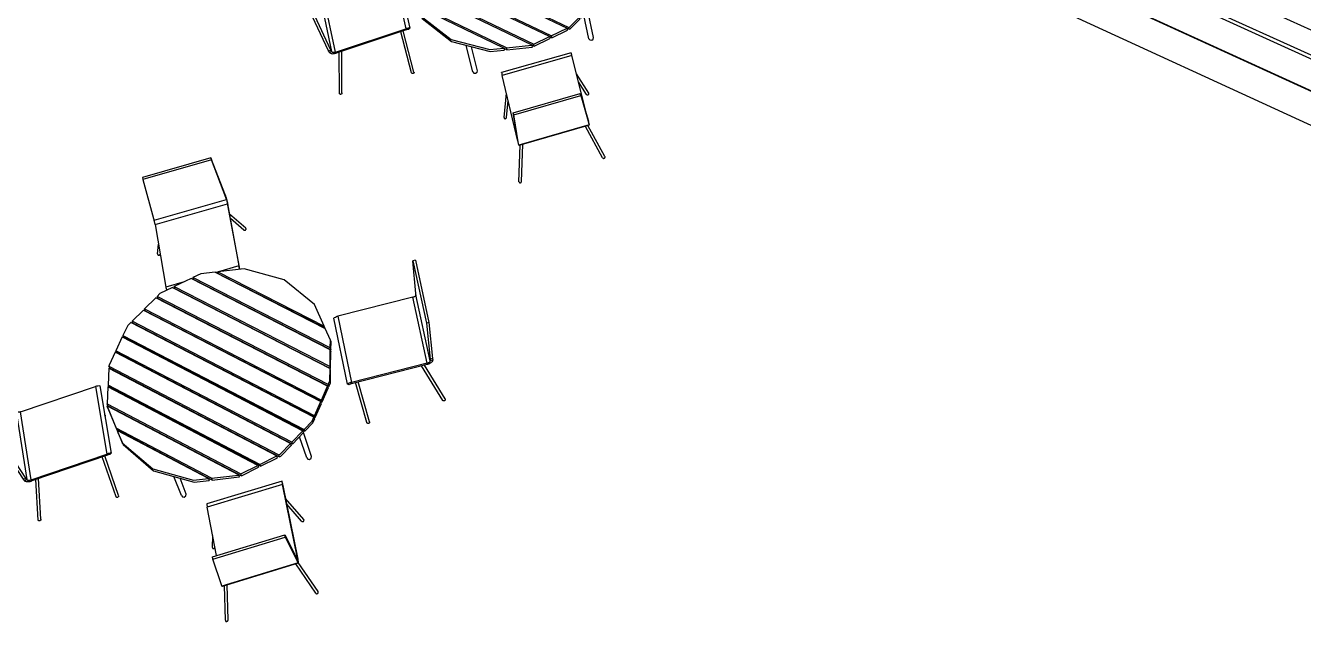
# Model space of a CAD drawing. Header units: millimetres. Extents: x 14050 to 24936, y -11631 to -4577.
# Drawn here: x 17105 to 19801, y -11631 to -10373 of the extents above; entities that cross this region are included whole.
import ezdxf

# ---------------------------------------------------------------- set-up
doc = ezdxf.new("R2010")
doc.units = ezdxf.units.MM
doc.header["$MEASUREMENT"] = 0
doc.layers.add('NewA-Ee_25_10-M_WallsExternal', color=7, linetype='Continuous')
doc.layers.add('NewA-Ee_40_20-M_GeneralFFAndEInternalMovable', color=7, linetype='Continuous')

# ---------------------------------------------------------------- blocks, each defined once
blk = doc.blocks.new('Section Elem_5_1', base_point=(19801.1, -7873.2))
at = {"layer": 'NewA-Ee_25_10-M_WallsExternal', "linetype": 'Continuous'}
for p, q in [((19905.4, -10423.1), (19289.5, -10143.5)), ((19883, -10465.8), (19265.9, -10184.6)), ((19880.6, -10473.2), (19266.5, -10193.1)), ((19276.1, -10263.1), (21001.1, -11053.6)), ((21000.8, -11055.1), (19276.2, -10264.7)), ((19276.5, -10263.8), (21001.2, -11054.2))]:
    blk.add_line(p, q, dxfattribs=at)
blk = doc.blocks.new('Section Elem_144_1', base_point=(19801.1, -7873.2))
at = {"layer": 'NewA-Ee_25_10-M_WallsExternal', "linetype": 'Continuous'}
blk.add_line((15662.8, -8670.3), (21033.9, -11144.7), dxfattribs=at)
blk = doc.blocks.new('Section Elem_166_1', base_point=(19801.1, -7873.2))
at = {"layer": 'NewA-Ee_40_20-M_GeneralFFAndEInternalMovable', "linetype": 'Continuous'}
for p, q in [((18061.8, -10049.1), (18029.2, -10064.2)), ((18343.6, -10181.7), (18061.8, -10049.1)), ((18080.7, -10040.4), (18065.4, -10047.4)), ((18343.5, -10178.2), (18065.4, -10047.4)), ((18065.4, -10047.4), (18066.3, -10051.2)), ((18108.7, -10037.4), (18080.7, -10040.4)), ((18108.7, -10037.4), (18331.7, -10142.1)), ((18166.5, -10031.3), (18114.6, -10036.8)), ((18114.6, -10036.8), (18329.3, -10137.5)), ((18115.4, -10040.6), (18114.6, -10036.8)), ((18246.2, -10051.4), (18166.5, -10031.3)), ((18308.2, -10097.7), (18246.2, -10051.4)), ((18001.4, -10077.2), (17995.9, -10082.5)), ((18342.4, -10246.3), (17995.9, -10082.5)), ((17995.9, -10082.5), (17996.9, -10086.3)), ((18025.6, -10065.9), (18001.4, -10077.2)), ((18025.6, -10065.9), (18344.6, -10216.4)), ((18029.2, -10064.2), (18344.5, -10212.9)), ((18030.2, -10068.1), (18029.2, -10064.2)), ((17970, -10107.7), (17948.7, -10128.5)), ((17970, -10107.7), (18329, -10278)), ((17993.6, -10084.8), (17972.3, -10105.4)), ((17972.3, -10105.4), (18330.2, -10275.1)), ((17973.3, -10109.3), (17972.3, -10105.4)), ((18341.2, -10249.2), (17993.6, -10084.8)), ((18329.3, -10137.5), (18308.2, -10097.7)), ((17940.4, -10136.6), (17932, -10154.9)), ((17946.3, -10130.8), (17940.4, -10136.6)), ((18316.8, -10306.9), (17946.3, -10130.8)), ((18318, -10304), (17948.7, -10128.5)), ((17948.7, -10128.5), (17949.7, -10132.4)), ((17930.7, -10157.8), (17919, -10183.3)), ((17930.7, -10157.8), (18296.2, -10332)), ((17932, -10154.9), (18298.5, -10329.6)), ((17933, -10158.9), (17932, -10154.9)), ((18330, -10141.3), (18329.3, -10137.5)), ((18343.1, -10163.6), (18331.7, -10142.1)), ((18343.9, -10167.9), (18343.1, -10163.6)), ((18343.5, -10178.2), (18343.1, -10163.6)), ((17917.7, -10186.2), (17906.9, -10210)), ((18272.7, -10355.8), (17917.7, -10186.2)), ((18275, -10353.4), (17919, -10183.3)), ((17919, -10183.3), (17920.1, -10187.3)), ((18343.5, -10178.2), (18344.3, -10182.5)), ((18343.6, -10181.7), (18344.4, -10185.9)), ((18344.5, -10212.9), (18343.6, -10181.7)), ((18344.3, -10182.5), (18343.7, -10182.1)), ((18344.3, -10182.5), (18343.9, -10167.9)), ((18345.3, -10217.1), (18344.4, -10185.9)), ((17906.9, -10215.8), (17906.7, -10247.1)), ((17906.9, -10210), (17906.9, -10212.3)), ((17906.9, -10212.3), (18250.5, -10376.9)), ((17907.9, -10216.3), (17906.9, -10212.3)), ((17906.9, -10215.8), (18246.9, -10378.6)), ((18345.3, -10217.1), (18344.5, -10212.9)), ((18345.4, -10220.6), (18344.6, -10216.4)), ((18345.2, -10239.6), (18344.6, -10216.4)), ((18344.6, -10216.8), (18345.3, -10217.1)), ((18342.4, -10246.3), (18345.2, -10239.6)), ((18343.2, -10250.5), (18346.1, -10243.8)), ((18346.1, -10243.8), (18345.4, -10220.6)), ((17906.7, -10250.6), (17906.5, -10282.1)), ((18213.7, -10394.5), (17906.7, -10247.1)), ((17906.7, -10247.1), (17907.8, -10251.1)), ((18210, -10396.3), (17906.7, -10250.6)), ((18330.2, -10275.1), (18341.2, -10249.2)), ((18331.1, -10279.3), (18342, -10253.4)), ((18341.2, -10249.2), (18342, -10253.4)), ((18343.2, -10250.5), (18341.2, -10249.6)), ((18342.4, -10246.3), (18343.2, -10250.5)), ((17906.5, -10282.1), (18176.7, -10412.2)), ((17907.6, -10286.2), (17906.5, -10282.1)), ((17906.5, -10285.6), (18173, -10414)), ((17906.5, -10285.6), (17906.5, -10286.4)), ((17906.5, -10286.4), (17926.5, -10327)), ((17907.6, -10290.6), (17906.5, -10286.4)), ((17907.6, -10290.6), (17927.6, -10331.2)), ((18318, -10304), (18329, -10278)), ((18318.9, -10308.2), (18329.9, -10282.2)), ((18329.9, -10282.2), (18329, -10278)), ((18329.1, -10278.3), (18331.1, -10279.3)), ((18331.1, -10279.3), (18330.2, -10275.1)), ((18298.5, -10329.6), (18313.7, -10314.1)), ((18299.4, -10333.8), (18314.6, -10318.3)), ((18313.7, -10314.1), (18316.8, -10306.9)), ((18314.6, -10318.3), (18317.7, -10311.1)), ((18316.8, -10306.9), (18317.7, -10311.1)), ((18318.9, -10308.2), (18316.9, -10307.2)), ((18318, -10304), (18318.9, -10308.2)), ((18119.3, -10420.1), (17926.5, -10327)), ((17926.5, -10327), (17927.6, -10331.2)), ((17928.8, -10331.8), (17927.6, -10331.2)), ((18113.3, -10420.8), (17928.7, -10331.7)), ((17928.7, -10331.7), (17939.9, -10354.3)), ((17928.7, -10331.7), (17929.9, -10335.9)), ((17929.9, -10335.9), (17941, -10358.5)), ((18275, -10353.4), (18296.2, -10332)), ((18275.9, -10357.6), (18297, -10336.1)), ((18293.3, -10401), (18282.5, -10350.9)), ((18302.8, -10398.3), (18290.9, -10342.3)), ((18297, -10336.1), (18296.2, -10332)), ((18296.2, -10332.3), (18299.4, -10333.8)), ((18299.4, -10333.8), (18298.5, -10329.6)), ((17939.9, -10354.3), (18002.2, -10402.7)), ((17941, -10358.5), (18003.2, -10406.9)), ((18213.7, -10394.5), (18246.9, -10378.6)), ((18247.8, -10382.8), (18246.9, -10378.6)), ((18246.9, -10378.9), (18251.5, -10381)), ((18250.5, -10376.9), (18253, -10375.7)), ((18251.5, -10381), (18250.5, -10376.9)), ((18253, -10375.7), (18272.7, -10355.8)), ((18253.9, -10379.9), (18273.6, -10360)), ((18272.7, -10355.8), (18273.6, -10360)), ((18275.9, -10357.6), (18272.7, -10356)), ((18275, -10353.4), (18275.9, -10357.6)), ((18002.2, -10402.7), (18083.9, -10423.9)), ((18176.7, -10412.2), (18210, -10396.3)), ((18177.7, -10416.4), (18210.9, -10400.4)), ((18210, -10396.3), (18210.9, -10400.4)), ((18214.6, -10398.7), (18210, -10396.5)), ((18213.7, -10394.5), (18214.6, -10398.7)), ((18214.6, -10398.7), (18247.8, -10382.8)), ((18251.5, -10381), (18253.9, -10379.9)), ((18293.3, -10401), (18295.4, -10403.5)), ((18295.4, -10403.5), (18299.1, -10403.8)), ((18299.1, -10403.8), (18302.2, -10401.6)), ((18302.2, -10401.6), (18302.8, -10398.3)), ((18003.2, -10406.9), (18084.9, -10428.1)), ((18048.2, -10471.1), (18034, -10414.9)), ((18057.9, -10468.3), (18045.2, -10417.8)), ((18083.9, -10423.9), (18113.3, -10420.8)), ((18084.9, -10428.1), (18114.3, -10424.9)), ((18113.3, -10420.8), (18114.3, -10424.9)), ((18120.3, -10424.3), (18113.3, -10420.9)), ((18119.3, -10420.1), (18172.2, -10414.4)), ((18119.3, -10420.1), (18120.3, -10424.3)), ((18120.3, -10424.3), (18173.1, -10418.5)), ((18172.2, -10414.4), (18173, -10414)), ((18174, -10418.1), (18173, -10414)), ((18173.1, -10414.1), (18177.7, -10416.4)), ((18173.1, -10418.5), (18174, -10418.1)), ((18177.7, -10416.4), (18176.7, -10412.2)), ((18048.2, -10471.1), (18050.3, -10473.7)), ((18050.3, -10473.7), (18054, -10473.9)), ((18054, -10473.9), (18057.1, -10471.7)), ((18057.1, -10471.7), (18057.9, -10468.3))]:
    blk.add_line(p, q, dxfattribs=at)
blk = doc.blocks.new('Section Elem_169_1', base_point=(19801.1, -7873.2))
at = {"layer": 'NewA-Ee_40_20-M_GeneralFFAndEInternalMovable', "linetype": 'Continuous'}
for p, q in [((17566.1, -10886.8), (17510.6, -10893)), ((17650.1, -10909.6), (17566.1, -10886.8)), ((17453.8, -10907), (17418.3, -10924.2)), ((17747.6, -11057.5), (17453.8, -10907)), ((17474.3, -10897.1), (17457.7, -10905.1)), ((17747.6, -11053.5), (17457.7, -10905.1)), ((17457.7, -10905.1), (17459.2, -10909.1)), ((17748.9, -11057.5), (17459.2, -10909.1)), ((17504.3, -10893.7), (17474.3, -10897.1)), ((17504.3, -10893.7), (17736.8, -11012.5)), ((17510.6, -10893), (17734.4, -11007.3)), ((17512, -10897), (17510.6, -10893)), ((17512, -10897), (17735.7, -11011.3)), ((17713.9, -10962.1), (17650.1, -10909.6)), ((17388.1, -10938.8), (17382, -10944.9)), ((17743.2, -11130.9), (17382, -10944.9)), ((17382, -10944.9), (17383.5, -10948.9)), ((17414.4, -10926.1), (17388.1, -10938.8)), ((17414.4, -10926.1), (17747, -11096.9)), ((17418.3, -10924.2), (17747, -11092.9)), ((17419.8, -10928.2), (17418.3, -10924.2)), ((17419.8, -10928.2), (17748.3, -11096.9)), ((17379.3, -10947.5), (17355.7, -10970.9)), ((17355.7, -10970.9), (17728.9, -11163.6)), ((17357.2, -10974.9), (17355.7, -10970.9)), ((17741.8, -11134.1), (17379.3, -10947.5)), ((17744.5, -11134.8), (17383.5, -10948.9)), ((17619.7, -10952), (17619.6, -10952.6)), ((17626.6, -10956.2), (17627.1, -10955.8)), ((17632.3, -10959.1), (17632, -10958.4)), ((17734.4, -11007.3), (17713.9, -10962.1)), ((17353.1, -10973.5), (17329.3, -10997)), ((17714.5, -11196.5), (17329.3, -10997)), ((17329.3, -10997), (17330.9, -11001)), ((17353.1, -10973.5), (17727.4, -11166.9)), ((17357.2, -10974.9), (17730.2, -11167.5)), ((17619.6, -10991.3), (17619.2, -10991.7)), ((17622.7, -10992.8), (17622.3, -10993.3)), ((17634.6, -10999.6), (17634.3, -10998.8)), ((17320.1, -11006.2), (17310.2, -11027.1)), ((17326.7, -10999.7), (17320.1, -11006.2)), ((17713, -11199.7), (17326.7, -10999.7)), ((17715.8, -11200.4), (17330.9, -11001)), ((17595.2, -11018.2), (17594.8, -11018.7)), ((17598.2, -11019.8), (17597.8, -11020.3)), ((17648.2, -11006.6), (17647.9, -11005.8)), ((17735.7, -11011.3), (17734.4, -11007.3)), ((17747.9, -11037), (17736.8, -11012.5)), ((17308.7, -11030.3), (17295, -11059.3)), ((17308.7, -11030.3), (17689.8, -11228.3)), ((17310.2, -11027.1), (17692.4, -11225.6)), ((17311.8, -11031.1), (17310.2, -11027.1)), ((17311.8, -11031.1), (17693.8, -11229.5)), ((17570.7, -11045.3), (17570.2, -11045.8)), ((17573.7, -11046.8), (17573.3, -11047.3)), ((17650.7, -11047.4), (17650.4, -11046.6)), ((17657.8, -11051.1), (17658.3, -11050.6)), ((17747.6, -11053.5), (17747.9, -11037)), ((17749.2, -11040.9), (17747.9, -11037)), ((17748.9, -11057.5), (17749.2, -11040.9)), ((17293.5, -11062.6), (17280.8, -11089.6)), ((17663.6, -11255.4), (17293.5, -11062.6)), ((17666.2, -11252.6), (17295, -11059.3)), ((17295, -11059.3), (17296.6, -11063.3)), ((17667.6, -11256.5), (17296.6, -11063.3)), ((17365.6, -11059.9), (17365.2, -11058.8)), ((17380, -11067.3), (17379.6, -11066.3)), ((17546.1, -11072.4), (17545.6, -11073)), ((17549.1, -11074), (17548.6, -11074.5)), ((17747, -11092.9), (17747.6, -11057.5)), ((17747.6, -11053.5), (17748.9, -11057.5)), ((17747.6, -11057.5), (17748.8, -11061.4)), ((17748.3, -11096.9), (17748.8, -11061.4)), ((17280.4, -11096.2), (17278.7, -11131.8)), ((17280.4, -11096.2), (17635, -11281.4)), ((17280.8, -11089.6), (17280.6, -11092.2)), ((17280.6, -11092.2), (17639, -11279.4)), ((17282.2, -11096.2), (17280.6, -11092.2)), ((17282.2, -11096.2), (17640.4, -11283.2)), ((17521.4, -11099.7), (17520.9, -11100.2)), ((17524.4, -11101.3), (17523.9, -11101.8)), ((17746.5, -11123.2), (17747, -11096.9)), ((17748.3, -11096.9), (17747, -11092.9)), ((17748.2, -11100.8), (17747, -11096.9)), ((17747.8, -11127.2), (17748.2, -11100.8)), ((17598.8, -11299.4), (17278.7, -11131.8)), ((17278.7, -11131.8), (17280.3, -11135.7)), ((17384.8, -11110.2), (17384.4, -11109.1)), ((17399.1, -11117.6), (17398.7, -11116.5)), ((17501.4, -11130.4), (17501.8, -11129.8)), ((17504.3, -11131.9), (17504.7, -11131.3)), ((17728.9, -11163.6), (17741.8, -11134.1)), ((17741.8, -11134.1), (17743.1, -11138.1)), ((17743.2, -11130.9), (17746.5, -11123.2)), ((17743.2, -11130.9), (17744.5, -11134.8)), ((17744.5, -11134.8), (17747.8, -11127.2)), ((17278.5, -11135.8), (17276.8, -11171.6)), ((17594.8, -11301.4), (17278.5, -11135.8)), ((17600.2, -11303.3), (17280.3, -11135.7)), ((17730.2, -11167.5), (17743.1, -11138.1)), ((17276.6, -11175.6), (17276.5, -11176.5)), ((17276.5, -11176.5), (17295.8, -11222.7)), ((17278.1, -11180.4), (17276.5, -11176.5)), ((17276.6, -11175.6), (17554.5, -11321.6)), ((17276.8, -11171.6), (17558.5, -11319.6)), ((17278.4, -11175.5), (17276.8, -11171.6)), ((17278.1, -11180.4), (17297.4, -11226.6)), ((17278.4, -11175.5), (17560, -11323.4)), ((17484.3, -11162), (17484.7, -11161.3)), ((17487.2, -11163.5), (17487.6, -11162.8)), ((17714.5, -11196.5), (17727.4, -11166.9)), ((17715.8, -11200.4), (17728.7, -11170.8)), ((17728.7, -11170.8), (17727.4, -11166.9)), ((17730.2, -11167.5), (17728.9, -11163.6)), ((17467.1, -11193.7), (17467.5, -11192.9)), ((17470, -11195.2), (17470.4, -11194.4)), ((17692.4, -11225.6), (17709.4, -11208)), ((17693.8, -11229.5), (17710.7, -11211.9)), ((17709.4, -11208), (17713, -11199.7)), ((17710.7, -11211.9), (17714.3, -11203.7)), ((17713, -11199.7), (17714.3, -11203.7)), ((17714.5, -11196.5), (17715.8, -11200.4)), ((17496.9, -11328.6), (17295.8, -11222.7)), ((17295.8, -11222.7), (17297.4, -11226.6)), ((17498.3, -11332.4), (17297.4, -11226.6)), ((17490.4, -11329.3), (17298, -11227.9)), ((17298, -11227.9), (17308.7, -11253.7)), ((17298, -11227.9), (17299.6, -11231.8)), ((17299.6, -11231.8), (17310.3, -11257.6)), ((17449.8, -11225.5), (17450.2, -11224.7)), ((17452.7, -11227), (17453.1, -11226.2)), ((17666.2, -11252.6), (17689.8, -11228.3)), ((17667.6, -11256.5), (17691.1, -11232.2)), ((17675.6, -11220.9), (17675.2, -11219.8)), ((17697.7, -11285.6), (17682.5, -11241.1)), ((17689.6, -11228.1), (17689.2, -11227.1)), ((17691.1, -11232.2), (17689.8, -11228.3)), ((17708.1, -11282.4), (17691, -11232.3)), ((17693.8, -11229.5), (17692.4, -11225.6)), ((17308.7, -11253.7), (17372.8, -11308.8)), ((17310.3, -11257.6), (17374.3, -11312.7)), ((17432.4, -11257.5), (17432.9, -11256.7)), ((17435.3, -11259), (17435.7, -11258.2)), ((17641.7, -11278), (17663.6, -11255.4)), ((17643, -11281.9), (17664.9, -11259.2)), ((17663.6, -11255.4), (17664.9, -11259.2)), ((17666.2, -11252.6), (17667.6, -11256.5)), ((17400.9, -11282.1), (17400.3, -11280.8)), ((17415.7, -11290), (17415.2, -11288.6)), ((17415.3, -11288.9), (17415.4, -11288.8)), ((17417.9, -11291.1), (17418.3, -11290.3)), ((17598.8, -11299.4), (17635, -11281.4)), ((17600.2, -11303.3), (17636.4, -11285.2)), ((17636.4, -11285.2), (17635, -11281.4)), ((17639, -11279.4), (17641.7, -11278)), ((17640.4, -11283.2), (17639, -11279.4)), ((17640.4, -11283.2), (17643, -11281.9)), ((17697.7, -11285.6), (17699.9, -11288.4)), ((17699.9, -11288.4), (17703.8, -11288.7)), ((17703.8, -11288.7), (17707.2, -11286.3)), ((17707.2, -11286.3), (17708.1, -11282.4)), ((17372.8, -11308.8), (17458.9, -11332.9)), ((17374.3, -11312.7), (17460.4, -11336.8)), ((17496.9, -11328.6), (17553.6, -11322.1)), ((17553.6, -11322.1), (17554.5, -11321.6)), ((17555.9, -11325.5), (17554.5, -11321.6)), ((17558.5, -11319.6), (17594.8, -11301.4)), ((17560, -11323.4), (17558.5, -11319.6)), ((17560, -11323.4), (17596.2, -11305.3)), ((17594.8, -11301.4), (17596.2, -11305.3)), ((17598.8, -11299.4), (17600.2, -11303.3)), ((17433.3, -11365.2), (17417.5, -11324.8)), ((17443.7, -11362), (17430.7, -11328.5)), ((17458.9, -11332.9), (17490.4, -11329.3)), ((17460.4, -11336.8), (17491.9, -11333.2)), ((17490.4, -11329.3), (17491.9, -11333.2)), ((17496.9, -11328.6), (17498.3, -11332.4)), ((17498.3, -11332.4), (17555, -11325.9)), ((17555, -11325.9), (17555.9, -11325.5)), ((17433.3, -11365.2), (17435.4, -11368.1)), ((17435.4, -11368.1), (17439.3, -11368.4)), ((17439.3, -11368.4), (17442.8, -11365.9)), ((17442.8, -11365.9), (17443.7, -11362))]:
    blk.add_line(p, q, dxfattribs=at)
blk = doc.blocks.new('Section Elem_186_1', base_point=(19801.1, -7873.2))
at = {"layer": 'NewA-Ee_40_20-M_GeneralFFAndEInternalMovable', "linetype": 'Continuous'}
for p, q in [((17495.8, -10652), (17351.1, -10693.5)), ((17496.6, -10656.2), (17351.8, -10697.8)), ((17526.4, -10731.9), (17495.8, -10652)), ((17495.8, -10652), (17496.6, -10656.2)), ((17527.2, -10736.1), (17496.6, -10656.2)), ((17351.1, -10693.5), (17351.8, -10697.8)), ((17351.8, -10697.8), (17374.6, -10780.2)), ((17375.9, -10783.9), (17528.4, -10739.9)), ((17378.1, -10793.3), (17530.6, -10749.3)), ((17527.6, -10735.7), (17526.4, -10731.9)), ((17526.4, -10731.9), (17527.2, -10736.1)), ((17528.4, -10739.9), (17527.2, -10736.1)), ((17527.6, -10735.7), (17527.8, -10736.2)), ((17527.6, -10735.7), (17528.4, -10739.9)), ((17527.8, -10736.2), (17528.2, -10737.7)), ((17528.2, -10737.7), (17528.7, -10739.3)), ((17528.4, -10739.9), (17528.5, -10740.2)), ((17528.5, -10740.2), (17528.8, -10741)), ((17528.7, -10739.3), (17529.2, -10741.2)), ((17528.8, -10741), (17529, -10742)), ((17529, -10742), (17529.3, -10743)), ((17529.2, -10741.2), (17529.6, -10743.2)), ((17529.3, -10743), (17529.6, -10744.2)), ((17529.6, -10743.2), (17530.1, -10745.2)), ((17529.6, -10744.2), (17529.8, -10745.3)), ((17529.8, -10745.3), (17530.1, -10746.5)), ((17530.1, -10745.2), (17530.6, -10747.3)), ((17530.1, -10746.5), (17530.3, -10747.7)), ((17530.3, -10747.7), (17530.6, -10748.8)), ((17530.6, -10747.3), (17531, -10749.3)), ((17530.6, -10748.8), (17530.6, -10749.3)), ((17530.6, -10749.3), (17554.9, -10880.3)), ((17531.5, -10752.1), (17530.6, -10749.3)), ((17531, -10749.3), (17531.4, -10751.2)), ((17531.4, -10751.2), (17531.5, -10752.1)), ((17555.8, -10883.1), (17531.5, -10752.1)), ((17374.6, -10780.2), (17375.9, -10783.9)), ((17569.1, -10800.9), (17535.1, -10771.5)), ((17564.8, -10804.7), (17536.8, -10780.5)), ((17376, -10784.2), (17375.9, -10783.9)), ((17376.2, -10785), (17376, -10784.2)), ((17376.5, -10786), (17376.2, -10785)), ((17376.8, -10787.1), (17376.5, -10786)), ((17377, -10788.2), (17376.8, -10787.1)), ((17377.3, -10789.4), (17377, -10788.2)), ((17377.6, -10790.6), (17377.3, -10789.4)), ((17377.8, -10791.7), (17377.6, -10790.6)), ((17378, -10792.8), (17377.8, -10791.7)), ((17378.1, -10793.3), (17378, -10792.8)), ((17378.1, -10793.3), (17400.8, -10925.3)), ((17564.8, -10804.7), (17565.1, -10805)), ((17565.1, -10805), (17565.5, -10805.2)), ((17565.5, -10805.2), (17566, -10805.3)), ((17566, -10805.3), (17566.4, -10805.3)), ((17566.4, -10805.3), (17566.9, -10805.3)), ((17566.9, -10805.3), (17567.4, -10805.2)), ((17567.4, -10805.2), (17567.8, -10805.1)), ((17567.8, -10805.1), (17568.3, -10804.8)), ((17568.3, -10804.8), (17568.7, -10804.5)), ((17568.7, -10804.5), (17569, -10804.2)), ((17569, -10804.2), (17569.3, -10803.8)), ((17569.4, -10801.2), (17569.1, -10800.9)), ((17569.3, -10803.8), (17569.5, -10803.3)), ((17569.6, -10801.6), (17569.4, -10801.2)), ((17569.5, -10803.3), (17569.7, -10802.9)), ((17569.7, -10802), (17569.6, -10801.6)), ((17569.7, -10802.5), (17569.7, -10802)), ((17569.7, -10802.9), (17569.7, -10802.5)), ((17383.3, -10855.2), (17385.2, -10834.8)), ((17383.3, -10855.2), (17383.3, -10855.7)), ((17383.3, -10855.7), (17383.3, -10856.1)), ((17383.3, -10856.1), (17383.4, -10856.5)), ((17383.4, -10856.5), (17383.7, -10856.9)), ((17383.7, -10856.9), (17383.9, -10857.2)), ((17383.9, -10857.2), (17384.3, -10857.4)), ((17384.3, -10857.4), (17384.7, -10857.6)), ((17384.7, -10857.6), (17385.1, -10857.8)), ((17385.1, -10857.8), (17385.6, -10857.8)), ((17385.6, -10857.8), (17386.1, -10857.8)), ((17386.1, -10857.8), (17386.6, -10857.7)), ((17386.6, -10857.7), (17387, -10857.5)), ((17387, -10857.5), (17387.5, -10857.3)), ((17387.5, -10857.3), (17387.9, -10857)), ((17387.9, -10857), (17388.2, -10856.6)), ((17388.2, -10856.6), (17388.5, -10856.2)), ((17388.5, -10856.2), (17388.7, -10855.8)), ((17388.7, -10855.8), (17388.8, -10855.4)), ((17554.9, -10880.3), (17512, -10892.9)), ((17555.1, -10881.2), (17554.9, -10880.3)), ((17555.8, -10883.1), (17554.9, -10880.3)), ((17555.5, -10883.2), (17555.1, -10881.2)), ((17555.9, -10885.2), (17555.5, -10883.2)), ((17555.9, -10883.6), (17555.8, -10883.1)), ((17556.1, -10884.7), (17555.9, -10883.6)), ((17556.4, -10887.3), (17555.9, -10885.2)), ((17556.4, -10885.9), (17556.1, -10884.7)), ((17556.6, -10887.1), (17556.4, -10885.9)), ((17556.5, -10887.9), (17556.4, -10887.3)), ((17556.8, -10887.9), (17556.6, -10887.1)), ((17439.1, -10914.1), (17400.8, -10925.3)), ((17458.9, -10908.3), (17457.3, -10908.8)), ((17469.3, -10914.9), (17470.1, -10914.7)), ((17510.6, -10893.3), (17506, -10894.6)), ((17518, -10900.7), (17518.8, -10900.5)), ((17400.8, -10925.3), (17400.9, -10926.2)), ((17400.9, -10926.2), (17401.3, -10928.1)), ((17401.3, -10928.1), (17401.7, -10930.2)), ((17401.7, -10930.2), (17402.1, -10932)), ((17420.5, -10929.2), (17421.3, -10928.9)), ((17583.1, -10934), (17582.2, -10932.9)), ((17595.7, -10940.4), (17594.8, -10939.4)), ((17409.5, -10963), (17409.5, -10962.3)), ((17415, -10965.8), (17415, -10965.1))]:
    blk.add_line(p, q, dxfattribs=at)
blk = doc.blocks.new('Section Elem_187_1', base_point=(19801.1, -7873.2))
at = {"layer": 'NewA-Ee_40_20-M_GeneralFFAndEInternalMovable', "linetype": 'Continuous'}
for p, q in [((17927, -10868.5), (17921.8, -10869.8)), ((17927.9, -10938.3), (17921.8, -10869.8)), ((17921.8, -10869.8), (17950.5, -11000.9)), ((17927, -10868.5), (17955.7, -10999.6)), ((17925.6, -10945.1), (17924.6, -10945.7)), ((17926.5, -10944.5), (17925.6, -10945.1)), ((17927.2, -10943.9), (17926.5, -10944.5)), ((17927.7, -10943.2), (17927.2, -10943.9)), ((17928.1, -10942.6), (17927.7, -10943.2)), ((17928.2, -10941.7), (17927.9, -10938.3)), ((17928.2, -10942), (17928.1, -10942.6)), ((17928.2, -10941.7), (17928.2, -10942)), ((17958.5, -11080.5), (17928.2, -10941.7)), ((17921.7, -10946.7), (17763.4, -10986.5)), ((17922.3, -10946.6), (17921.7, -10946.7)), ((17951.9, -11085.6), (17921.7, -10946.7)), ((17923.5, -10946.2), (17922.3, -10946.6)), ((17924.6, -10945.7), (17923.5, -10946.2)), ((17755, -10990.4), (17756.6, -10989.3)), ((17783.7, -11130.3), (17755, -10990.4)), ((17756.6, -10989.3), (17758.3, -10988.3)), ((17758.3, -10988.3), (17760.3, -10987.5)), ((17760.3, -10987.5), (17762.3, -10986.8)), ((17762.3, -10986.8), (17763.4, -10986.5)), ((17763.4, -10986.5), (17792.2, -11126.4)), ((17955.7, -10999.6), (17950.5, -11000.9)), ((17950.5, -11000.9), (17958.2, -11077.2)), ((17955.7, -10999.6), (17963.4, -11075.9)), ((17963.4, -11075.9), (17958.2, -11077.2)), ((17958.2, -11077.2), (17958.5, -11080.5)), ((17963.7, -11079.2), (17958.5, -11080.5)), ((17963.4, -11075.9), (17963.7, -11079.2)), ((17963.5, -11080.8), (17963.7, -11079.7)), ((17963.7, -11079.7), (17963.7, -11079.2)), ((17951.9, -11085.6), (17792.2, -11126.4)), ((17792.5, -11128.9), (17952.1, -11088.1)), ((17984.8, -11164.4), (17940.2, -11091.1)), ((17989.6, -11161.3), (17946.1, -11089.6)), ((17951.9, -11085.6), (17952.5, -11085.4)), ((17952.1, -11088.1), (17951.9, -11085.6)), ((17952.1, -11088.1), (17953.2, -11087.8)), ((17952.1, -11088), (17952.1, -11088.1)), ((17952.5, -11085.4), (17953.7, -11085)), ((17953.2, -11087.8), (17955.3, -11087.1)), ((17953.7, -11085), (17954.8, -11084.6)), ((17954.8, -11084.6), (17955.8, -11084)), ((17955.3, -11087.1), (17957.2, -11086.3)), ((17955.8, -11084), (17956.7, -11083.4)), ((17956.7, -11083.4), (17957.5, -11082.7)), ((17957.2, -11086.3), (17959, -11085.3)), ((17957.5, -11082.7), (17958, -11082.1)), ((17958, -11082.1), (17958.4, -11081.4)), ((17958.4, -11081.4), (17958.5, -11080.8)), ((17958.5, -11080.8), (17958.5, -11080.5)), ((17959, -11085.3), (17960.6, -11084.2)), ((17960.6, -11084.2), (17961.8, -11083.1)), ((17961.8, -11083.1), (17962.8, -11081.9)), ((17962.8, -11081.9), (17963.5, -11080.8)), ((17785.3, -11129.2), (17783.7, -11130.3)), ((17787.6, -11131.1), (17783.7, -11130.3)), ((17787.1, -11128.2), (17785.3, -11129.2)), ((17789, -11127.4), (17787.1, -11128.2)), ((17788.5, -11130.5), (17787.6, -11131.1)), ((17789.5, -11129.9), (17788.5, -11130.5)), ((17791.1, -11126.7), (17789, -11127.4)), ((17790.7, -11129.4), (17789.5, -11129.9)), ((17791.9, -11129), (17790.7, -11129.4)), ((17792.2, -11126.4), (17791.1, -11126.7)), ((17792.5, -11128.9), (17791.9, -11129)), ((17792.5, -11128.9), (17792.2, -11126.4)), ((17824.8, -11211.2), (17800.5, -11126.8)), ((17830.3, -11209.5), (17806.1, -11125.4)), ((17985.1, -11164.7), (17984.8, -11164.4)), ((17985.5, -11165), (17985.1, -11164.7)), ((17985.9, -11165.2), (17985.5, -11165)), ((17986.3, -11165.4), (17985.9, -11165.2)), ((17986.8, -11165.4), (17986.3, -11165.4)), ((17987.3, -11165.4), (17986.8, -11165.4)), ((17987.8, -11165.3), (17987.3, -11165.4)), ((17988.3, -11165.2), (17987.8, -11165.3)), ((17988.7, -11164.9), (17988.3, -11165.2)), ((17989.1, -11164.6), (17988.7, -11164.9)), ((17989.4, -11164.3), (17989.1, -11164.6)), ((17989.7, -11163.9), (17989.4, -11164.3)), ((17989.6, -11161.3), (17989.9, -11161.6)), ((17989.9, -11163.4), (17989.7, -11163.9)), ((17989.9, -11161.6), (17990, -11162.1)), ((17990, -11163), (17989.9, -11163.4)), ((17990, -11162.1), (17990.1, -11162.5)), ((17990.1, -11162.5), (17990, -11163)), ((17824.9, -11211.6), (17824.8, -11211.2)), ((17825.2, -11212), (17824.9, -11211.6)), ((17825.4, -11212.3), (17825.2, -11212)), ((17825.8, -11212.6), (17825.4, -11212.3)), ((17826.2, -11212.8), (17825.8, -11212.6)), ((17826.6, -11212.9), (17826.2, -11212.8)), ((17827.1, -11213), (17826.6, -11212.9)), ((17827.6, -11213), (17827.1, -11213)), ((17828.1, -11212.9), (17827.6, -11213)), ((17828.5, -11212.7), (17828.1, -11212.9)), ((17829, -11212.4), (17828.5, -11212.7)), ((17829.4, -11212.1), (17829, -11212.4)), ((17829.7, -11211.8), (17829.4, -11212.1)), ((17830, -11211.3), (17829.7, -11211.8)), ((17830.2, -11210.9), (17830, -11211.3)), ((17830.3, -11210.4), (17830.2, -11210.9)), ((17830.3, -11209.5), (17830.3, -11210)), ((17830.3, -11210), (17830.3, -11210.4))]:
    blk.add_line(p, q, dxfattribs=at)
blk = doc.blocks.new('Section Elem_188_1', base_point=(19801.1, -7873.2))
at = {"layer": 'NewA-Ee_40_20-M_GeneralFFAndEInternalMovable', "linetype": 'Continuous'}
for p, q in [((17035.6, -11127.3), (17040.9, -11125.5)), ((17056.4, -11263.4), (17035.6, -11127.3)), ((17061.7, -11261.6), (17040.9, -11125.5)), ((17040.9, -11125.5), (17082.9, -11184.8)), ((17252.9, -11134.2), (17255.1, -11133.7)), ((17255.1, -11133.7), (17257.2, -11133.3)), ((17257.2, -11133.3), (17259.3, -11133.1)), ((17259.3, -11133.1), (17261.3, -11133.2)), ((17261.3, -11133.2), (17285.4, -11275.9)), ((17093.7, -11188.3), (17251.9, -11134.6)), ((17251.9, -11134.6), (17252.9, -11134.2)), ((17251.9, -11134.6), (17251.9, -11134.7)), ((17251.9, -11134.6), (17275.8, -11277.4)), ((17082.9, -11184.8), (17084.9, -11187.7)), ((17085.1, -11188), (17084.9, -11187.7)), ((17084.9, -11187.7), (17107.2, -11331.5)), ((17085.6, -11188.4), (17085.1, -11188)), ((17086.3, -11188.7), (17085.6, -11188.4)), ((17087.2, -11189), (17086.3, -11188.7)), ((17088.3, -11189.1), (17087.2, -11189)), ((17089.4, -11189.1), (17088.3, -11189.1)), ((17090.6, -11189), (17089.4, -11189.1)), ((17091.9, -11188.8), (17090.6, -11189)), ((17093.1, -11188.5), (17091.9, -11188.8)), ((17093.7, -11188.3), (17093.1, -11188.5)), ((17116.2, -11332), (17093.7, -11188.3)), ((17272.2, -11195.1), (17271.6, -11193.9)), ((17272.2, -11195.1), (17272.4, -11195.5)), ((17272.4, -11197.3), (17272.2, -11197.7)), ((17272.4, -11195.5), (17272.5, -11195.9)), ((17272.5, -11196.9), (17272.4, -11197.3)), ((17272.5, -11195.9), (17272.5, -11196.4)), ((17272.5, -11196.4), (17272.5, -11196.9)), ((17056.4, -11263.4), (17061.7, -11261.6)), ((17100, -11330.4), (17056.4, -11263.4)), ((17105.3, -11328.6), (17061.7, -11261.6)), ((17116.2, -11332), (17275.8, -11277.4)), ((17277.2, -11279.6), (17117.6, -11334.1)), ((17295.6, -11367.5), (17266.4, -11283.3)), ((17301, -11365), (17272, -11281.4)), ((17276.9, -11277.1), (17275.8, -11277.4)), ((17275.8, -11277.4), (17277.2, -11279.6)), ((17279.1, -11276.5), (17276.9, -11277.1)), ((17277.8, -11279.4), (17277.2, -11279.6)), ((17279.1, -11279.1), (17277.8, -11279.4)), ((17281.3, -11276.1), (17279.1, -11276.5)), ((17280.3, -11278.8), (17279.1, -11279.1)), ((17281.5, -11278.7), (17280.3, -11278.8)), ((17283.4, -11275.9), (17281.3, -11276.1)), ((17282.7, -11278.7), (17281.5, -11278.7)), ((17282.7, -11278.7), (17285.4, -11275.9)), ((17285.4, -11275.9), (17283.4, -11275.9)), ((17100, -11330.4), (17105.3, -11328.6)), ((17102, -11333.3), (17100, -11330.4)), ((17102, -11333.3), (17107.2, -11331.5)), ((17102, -11333.3), (17102.3, -11333.7)), ((17102.3, -11333.7), (17103.3, -11334.5)), ((17103.3, -11334.5), (17104.6, -11335)), ((17104.6, -11335), (17106.2, -11335.4)), ((17107.2, -11331.5), (17105.3, -11328.6)), ((17106.2, -11335.4), (17108, -11335.6)), ((17107.2, -11331.5), (17107.4, -11331.7)), ((17107.4, -11331.7), (17108, -11332.2)), ((17108, -11332.2), (17108.7, -11332.5)), ((17108, -11335.6), (17110, -11335.6)), ((17108.7, -11332.5), (17109.6, -11332.7)), ((17109.6, -11332.7), (17110.7, -11332.8)), ((17110, -11335.6), (17112.2, -11335.5)), ((17110.7, -11332.8), (17111.8, -11332.8)), ((17111.8, -11332.8), (17113, -11332.7)), ((17112.2, -11335.5), (17114.4, -11335.1)), ((17113, -11332.7), (17114.3, -11332.5)), ((17114.3, -11332.5), (17115.6, -11332.2)), ((17114.4, -11335.1), (17116.6, -11334.5)), ((17115.6, -11332.2), (17116.2, -11332)), ((17116.2, -11332), (17117.6, -11334.1)), ((17116.6, -11334.5), (17117.6, -11334.1)), ((17131.3, -11416.9), (17126.1, -11331.2)), ((17137, -11415), (17131.9, -11329.3)), ((17295.8, -11367.9), (17295.6, -11367.5)), ((17296.1, -11368.3), (17295.8, -11367.9)), ((17296.4, -11368.6), (17296.1, -11368.3)), ((17296.8, -11368.8), (17296.4, -11368.6)), ((17297.3, -11368.9), (17296.8, -11368.8)), ((17297.7, -11369), (17297.3, -11368.9)), ((17298.2, -11369), (17297.7, -11369)), ((17298.7, -11368.9), (17298.2, -11369)), ((17299.2, -11368.7), (17298.7, -11368.9)), ((17299.6, -11368.4), (17299.2, -11368.7)), ((17300, -11368.1), (17299.6, -11368.4)), ((17300.4, -11367.7), (17300, -11368.1)), ((17300.7, -11367.3), (17300.4, -11367.7)), ((17300.9, -11366.8), (17300.7, -11367.3)), ((17301, -11366.4), (17300.9, -11366.8)), ((17301, -11365), (17301.1, -11365.4)), ((17301.1, -11365.9), (17301, -11366.4)), ((17301.1, -11365.4), (17301.1, -11365.9)), ((17131.4, -11417.4), (17131.3, -11416.9)), ((17131.6, -11417.7), (17131.4, -11417.4)), ((17131.9, -11418.1), (17131.6, -11417.7)), ((17132.2, -11418.4), (17131.9, -11418.1)), ((17132.6, -11418.6), (17132.2, -11418.4)), ((17133.1, -11418.7), (17132.6, -11418.6)), ((17133.5, -11418.7), (17133.1, -11418.7)), ((17134, -11418.7), (17133.5, -11418.7)), ((17134.5, -11418.6), (17134, -11418.7)), ((17135, -11418.4), (17134.5, -11418.6)), ((17135.5, -11418.1), (17135, -11418.4)), ((17135.9, -11417.8), (17135.5, -11418.1)), ((17136.3, -11417.4), (17135.9, -11417.8)), ((17136.6, -11416.9), (17136.3, -11417.4)), ((17136.8, -11416.5), (17136.6, -11416.9)), ((17136.9, -11416), (17136.8, -11416.5)), ((17137, -11415.5), (17136.9, -11416)), ((17137, -11415), (17137, -11415.5))]:
    blk.add_line(p, q, dxfattribs=at)
blk = doc.blocks.new('Section Elem_189_1', base_point=(19801.1, -7873.2))
at = {"layer": 'NewA-Ee_40_20-M_GeneralFFAndEInternalMovable', "linetype": 'Continuous'}
for p, q in [((17645.8, -11334.7), (17487, -11382.6)), ((17647, -11341.8), (17488.1, -11389.7)), ((17645.9, -11335.8), (17645.8, -11334.7)), ((17647, -11339.6), (17645.8, -11334.7)), ((17646.1, -11337.2), (17645.9, -11335.8)), ((17646.4, -11338.8), (17646.1, -11337.2)), ((17646.8, -11340.7), (17646.4, -11338.8)), ((17647, -11341.8), (17646.8, -11340.7)), ((17647.1, -11340.2), (17647, -11339.6)), ((17678, -11497.6), (17647, -11341.8)), ((17647, -11341.8), (17647.7, -11343.6)), ((17647.2, -11341), (17647.1, -11340.2)), ((17647.4, -11342), (17647.2, -11341)), ((17647.6, -11343), (17647.4, -11342)), ((17647.7, -11343.6), (17647.6, -11343)), ((17647.7, -11343.6), (17678.7, -11499.4)), ((17691.4, -11415.5), (17653.3, -11371.4)), ((17487, -11382.6), (17487.1, -11383.7)), ((17487.1, -11383.7), (17487.3, -11385.1)), ((17487.3, -11385.1), (17487.5, -11386.8)), ((17487.5, -11386.8), (17487.9, -11388.7)), ((17487.9, -11388.7), (17488.1, -11389.7)), ((17507.4, -11491.8), (17488.1, -11389.7)), ((17687, -11419.5), (17655.6, -11383.4)), ((17687, -11419.5), (17687.4, -11419.8)), ((17687.4, -11419.8), (17687.8, -11420)), ((17687.8, -11420), (17688.2, -11420.2)), ((17688.2, -11420.2), (17688.7, -11420.2)), ((17688.7, -11420.2), (17689.2, -11420.2)), ((17689.2, -11420.2), (17689.7, -11420.1)), ((17689.7, -11420.1), (17690.2, -11419.9)), ((17690.2, -11419.9), (17690.7, -11419.6)), ((17690.7, -11419.6), (17691.1, -11419.3)), ((17691.1, -11419.3), (17691.4, -11418.9)), ((17691.7, -11415.8), (17691.4, -11415.5)), ((17691.4, -11418.9), (17691.7, -11418.5)), ((17691.9, -11416.2), (17691.7, -11415.8)), ((17691.7, -11418.5), (17691.9, -11418)), ((17692, -11416.6), (17691.9, -11416.2)), ((17691.9, -11418), (17692, -11417.6)), ((17692.1, -11417.1), (17692, -11416.6)), ((17692, -11417.6), (17692.1, -11417.1)), ((17498.8, -11494.4), (17651.5, -11448)), ((17498.8, -11474.9), (17499.4, -11449.6)), ((17499.8, -11499.6), (17652.5, -11453.2)), ((17651.5, -11448), (17677.4, -11499.5)), ((17652.5, -11453.2), (17651.5, -11448)), ((17652.5, -11453.2), (17678.5, -11504.7)), ((17498.8, -11474.9), (17498.8, -11475.3)), ((17498.8, -11475.3), (17498.9, -11475.8)), ((17498.9, -11475.8), (17499.1, -11476.2)), ((17499.1, -11476.2), (17499.4, -11476.5)), ((17499.4, -11476.5), (17499.8, -11476.8)), ((17499.8, -11476.8), (17500.2, -11477)), ((17500.2, -11477), (17500.6, -11477.1)), ((17500.6, -11477.1), (17501.1, -11477.2)), ((17501.1, -11477.2), (17501.6, -11477.2)), ((17501.6, -11477.2), (17502.1, -11477)), ((17502.1, -11477), (17502.6, -11476.9)), ((17502.6, -11476.9), (17503.1, -11476.6)), ((17503.1, -11476.6), (17503.5, -11476.3)), ((17503.5, -11476.3), (17503.8, -11475.9)), ((17503.8, -11475.9), (17504.1, -11475.5)), ((17504.1, -11475.5), (17504.2, -11475.2)), ((17499.8, -11499.6), (17498.8, -11494.4)), ((17517.9, -11553.7), (17499.8, -11499.6)), ((17679.4, -11507.1), (17518.9, -11556.1)), ((17679.9, -11507.8), (17519.5, -11556.8)), ((17716.8, -11571.3), (17674.7, -11509.4)), ((17676.6, -11498), (17678, -11497.6)), ((17677.4, -11499.5), (17678.4, -11502)), ((17678.5, -11504.7), (17677.4, -11499.5)), ((17678, -11497.6), (17678.1, -11498.2)), ((17678, -11497.6), (17678.7, -11499.4)), ((17678.1, -11498.2), (17678.3, -11499.3)), ((17678.3, -11499.3), (17678.5, -11500.2)), ((17678.5, -11502.2), (17678.4, -11502)), ((17679.4, -11507.1), (17678.4, -11502)), ((17678.5, -11500.2), (17678.6, -11501.1)), ((17678.6, -11502.4), (17678.5, -11502.2)), ((17678.5, -11504.7), (17679.4, -11507.1)), ((17678.6, -11501.1), (17678.7, -11501.7)), ((17678.7, -11502.4), (17678.6, -11502.4)), ((17678.7, -11499.4), (17678.9, -11500.4)), ((17678.7, -11501.7), (17678.7, -11502.2)), ((17678.7, -11502.2), (17678.7, -11502.4)), ((17678.9, -11500.4), (17679.3, -11502.4)), ((17679.3, -11502.4), (17679.6, -11504.1)), ((17679.6, -11507.5), (17679.4, -11507.1)), ((17679.6, -11504.1), (17679.8, -11505.5)), ((17679.8, -11507.9), (17679.6, -11507.5)), ((17679.8, -11505.5), (17679.9, -11506.7)), ((17679.9, -11507.8), (17679.8, -11507.9)), ((17721.7, -11567.8), (17679.9, -11506.2)), ((17679.9, -11506.7), (17680, -11507.4)), ((17680, -11507.4), (17679.9, -11507.8)), ((17518.9, -11556.1), (17517.9, -11553.7)), ((17518.9, -11556.1), (17519.1, -11556.5)), ((17519.1, -11556.5), (17519.3, -11556.9)), ((17519.3, -11556.9), (17519.5, -11556.8)), ((17526.1, -11628.4), (17524.5, -11555.3)), ((17531.9, -11627.6), (17530.3, -11553.5)), ((17716.8, -11571.3), (17717.1, -11571.6)), ((17717.1, -11571.6), (17717.5, -11571.9)), ((17717.5, -11571.9), (17717.9, -11572.1)), ((17717.9, -11572.1), (17718.4, -11572.3)), ((17718.4, -11572.3), (17718.9, -11572.3)), ((17718.9, -11572.3), (17719.4, -11572.3)), ((17719.4, -11572.3), (17719.9, -11572.2)), ((17719.9, -11572.2), (17720.4, -11572)), ((17720.4, -11572), (17720.8, -11571.7)), ((17720.8, -11571.7), (17721.2, -11571.4)), ((17721.2, -11571.4), (17721.6, -11571)), ((17721.6, -11571), (17721.9, -11570.6)), ((17722, -11568.2), (17721.7, -11567.8)), ((17721.9, -11570.6), (17722, -11570.1)), ((17722.1, -11568.7), (17722, -11568.2)), ((17722, -11570.1), (17722.2, -11569.6)), ((17722.2, -11569.2), (17722.1, -11568.7)), ((17722.2, -11569.6), (17722.2, -11569.2)), ((17526.1, -11628.4), (17526.1, -11628.9)), ((17526.1, -11628.9), (17526.2, -11629.3)), ((17526.2, -11629.3), (17526.4, -11629.7)), ((17526.4, -11629.7), (17526.7, -11630.1)), ((17526.7, -11630.1), (17527, -11630.4)), ((17527, -11630.4), (17527.4, -11630.6)), ((17527.4, -11630.6), (17527.9, -11630.8)), ((17527.9, -11630.8), (17528.3, -11630.8)), ((17528.3, -11630.8), (17528.9, -11630.8)), ((17528.9, -11630.8), (17529.4, -11630.7)), ((17529.4, -11630.7), (17529.8, -11630.5)), ((17529.8, -11630.5), (17530.3, -11630.2)), ((17530.3, -11630.2), (17530.7, -11629.9)), ((17530.7, -11629.9), (17531.1, -11629.5)), ((17531.1, -11629.5), (17531.4, -11629.1)), ((17531.4, -11629.1), (17531.6, -11628.6)), ((17531.6, -11628.6), (17531.8, -11628.1)), ((17531.8, -11628.1), (17531.9, -11627.6))]:
    blk.add_line(p, q, dxfattribs=at)
blk = doc.blocks.new('Section Elem_192_1', base_point=(19801.1, -7873.2))
at = {"layer": 'NewA-Ee_40_20-M_GeneralFFAndEInternalMovable', "linetype": 'Continuous'}
for p, q in [((17684.5, -10235), (17689.3, -10233.4)), ((17709.7, -10354.5), (17684.5, -10235)), ((17714.6, -10352.8), (17689.3, -10233.4)), ((17689.3, -10233.4), (17721.9, -10298.4)), ((17731.4, -10302.6), (17878.4, -10254.1)), ((17878.4, -10254.1), (17879.4, -10253.8)), ((17878.4, -10254.1), (17906.7, -10379.8)), ((17879.4, -10253.8), (17881.4, -10253.3)), ((17881.4, -10253.3), (17883.4, -10253.1)), ((17883.4, -10253.1), (17885.3, -10253)), ((17885.3, -10253), (17887, -10253.1)), ((17887, -10253.1), (17915.5, -10378.8)), ((17721.9, -10298.4), (17723.5, -10301.5)), ((17723.6, -10301.8), (17723.5, -10301.5)), ((17723.5, -10301.5), (17750.4, -10428)), ((17724.1, -10302.3), (17723.6, -10301.8)), ((17724.7, -10302.7), (17724.1, -10302.3)), ((17725.5, -10303), (17724.7, -10302.7)), ((17726.4, -10303.2), (17725.5, -10303)), ((17727.4, -10303.2), (17726.4, -10303.2)), ((17728.6, -10303.2), (17727.4, -10303.2)), ((17729.7, -10303), (17728.6, -10303.2)), ((17730.8, -10302.8), (17729.7, -10303)), ((17731.4, -10302.6), (17730.8, -10302.8)), ((17758.4, -10429), (17731.4, -10302.6)), ((17709.7, -10354.5), (17714.6, -10352.8)), ((17744, -10426.5), (17709.7, -10354.5)), ((17748.9, -10424.9), (17714.6, -10352.8)), ((17909.7, -10379), (17907.7, -10379.5)), ((17911.7, -10378.7), (17909.7, -10379)), ((17913.7, -10378.6), (17911.7, -10378.7)), ((17912.8, -10381.6), (17915.5, -10378.8)), ((17915.5, -10378.8), (17913.7, -10378.6)), ((17758.4, -10429), (17906.7, -10379.8)), ((17907.8, -10382.2), (17759.6, -10431.4)), ((17919, -10472.8), (17896.4, -10386)), ((17924.1, -10471.4), (17901.6, -10384.2)), ((17907.7, -10379.5), (17906.7, -10379.8)), ((17906.7, -10379.8), (17907.8, -10382.2)), ((17908.4, -10382), (17907.8, -10382.2)), ((17909.5, -10381.7), (17908.4, -10382)), ((17910.7, -10381.5), (17909.5, -10381.7)), ((17911.8, -10381.5), (17910.7, -10381.5)), ((17912.8, -10381.6), (17911.8, -10381.5)), ((17744, -10426.5), (17748.9, -10424.9)), ((17745.6, -10429.6), (17744, -10426.5)), ((17745.6, -10429.6), (17750.4, -10428)), ((17745.6, -10429.6), (17745.8, -10430.1)), ((17745.8, -10430.1), (17746.6, -10430.9)), ((17746.6, -10430.9), (17747.7, -10431.6)), ((17747.7, -10431.6), (17749.1, -10432.1)), ((17750.4, -10428), (17748.9, -10424.9)), ((17749.1, -10432.1), (17750.8, -10432.4)), ((17750.4, -10428), (17750.6, -10428.3)), ((17750.6, -10428.3), (17751, -10428.8)), ((17750.8, -10432.4), (17752.6, -10432.5)), ((17751, -10428.8), (17751.7, -10429.2)), ((17751.7, -10429.2), (17752.5, -10429.4)), ((17752.5, -10429.4), (17753.4, -10429.6)), ((17752.6, -10432.5), (17754.5, -10432.4)), ((17753.4, -10429.6), (17754.4, -10429.7)), ((17754.4, -10429.7), (17755.6, -10429.6)), ((17754.5, -10432.4), (17756.6, -10432.2)), ((17755.6, -10429.6), (17756.7, -10429.5)), ((17756.6, -10432.2), (17758.6, -10431.7)), ((17756.7, -10429.5), (17757.9, -10429.2)), ((17757.9, -10429.2), (17758.4, -10429)), ((17758.4, -10429), (17759.6, -10431.4)), ((17758.6, -10431.7), (17759.6, -10431.4)), ((17766.9, -10516.3), (17766.5, -10429.1)), ((17772.2, -10515.4), (17771.9, -10427.3)), ((17919.1, -10473.2), (17919, -10472.8)), ((17919.3, -10473.6), (17919.1, -10473.2)), ((17919.6, -10473.9), (17919.3, -10473.6)), ((17919.9, -10474.1), (17919.6, -10473.9)), ((17920.3, -10474.3), (17919.9, -10474.1)), ((17920.7, -10474.4), (17920.3, -10474.3)), ((17921.2, -10474.5), (17920.7, -10474.4)), ((17921.6, -10474.5), (17921.2, -10474.5)), ((17922.1, -10474.4), (17921.6, -10474.5)), ((17922.5, -10474.2), (17922.1, -10474.4)), ((17922.9, -10474), (17922.5, -10474.2)), ((17923.3, -10473.7), (17922.9, -10474)), ((17923.6, -10473.4), (17923.3, -10473.7)), ((17923.9, -10473), (17923.6, -10473.4)), ((17924.1, -10472.6), (17923.9, -10473)), ((17924.1, -10471.4), (17924.2, -10471.8)), ((17924.2, -10472.2), (17924.1, -10472.6)), ((17924.2, -10471.8), (17924.2, -10472.2)), ((17766.9, -10516.7), (17766.9, -10516.3)), ((17767, -10517.1), (17766.9, -10516.7)), ((17767.3, -10517.4), (17767, -10517.1)), ((17767.5, -10517.7), (17767.3, -10517.4)), ((17767.9, -10518), (17767.5, -10517.7)), ((17768.2, -10518.1), (17767.9, -10518)), ((17768.7, -10518.2), (17768.2, -10518.1)), ((17769.1, -10518.3), (17768.7, -10518.2)), ((17769.6, -10518.3), (17769.1, -10518.3)), ((17770, -10518.1), (17769.6, -10518.3)), ((17770.5, -10518), (17770, -10518.1)), ((17770.9, -10517.7), (17770.5, -10518)), ((17771.3, -10517.4), (17770.9, -10517.7)), ((17771.6, -10517.1), (17771.3, -10517.4)), ((17771.9, -10516.7), (17771.6, -10517.1)), ((17772.1, -10516.3), (17771.9, -10516.7)), ((17772.2, -10515.9), (17772.1, -10516.3)), ((17772.2, -10515.4), (17772.2, -10515.9))]:
    blk.add_line(p, q, dxfattribs=at)
blk = doc.blocks.new('Section Elem_193_1', base_point=(19801.1, -7873.2))
at = {"layer": 'NewA-Ee_40_20-M_GeneralFFAndEInternalMovable', "linetype": 'Continuous'}
for p, q in [((18255.8, -10430.4), (18108.9, -10472.5)), ((18256, -10431.2), (18255.8, -10430.4)), ((18256.3, -10432.4), (18256, -10431.2)), ((18256.7, -10433.8), (18256.3, -10432.4)), ((18257.3, -10436.4), (18110.3, -10478.5)), ((18257.1, -10435.5), (18256.7, -10433.8)), ((18257.3, -10436.4), (18257.1, -10435.5)), ((18290.9, -10571), (18257.3, -10436.4)), ((18257.4, -10436.4), (18257.3, -10436.4)), ((18108.9, -10472.5), (18109.1, -10473.4)), ((18108.9, -10472.6), (18108.9, -10472.5)), ((18109.1, -10473.4), (18109.3, -10474.5)), ((18109.3, -10474.5), (18109.7, -10475.9)), ((18109.7, -10475.9), (18110.1, -10477.6)), ((18110.1, -10477.6), (18110.3, -10478.5)), ((18143.5, -10617.4), (18110.3, -10478.5)), ((18292.7, -10515.7), (18267, -10475.2)), ((18288.1, -10518.7), (18271.2, -10492)), ((18114, -10567.2), (18119.1, -10515.5)), ((18119.3, -10567.4), (18122.9, -10531.4)), ((18133.6, -10557), (18274.7, -10516.3)), ((18134.7, -10561.6), (18275.8, -10520.9)), ((18274.7, -10516.3), (18292.1, -10575)), ((18275.8, -10520.9), (18274.7, -10516.3)), ((18275.8, -10520.9), (18293.2, -10579.6)), ((18288.1, -10518.7), (18288.4, -10519)), ((18288.4, -10519), (18288.7, -10519.2)), ((18288.7, -10519.2), (18289.1, -10519.4)), ((18289.1, -10519.4), (18289.6, -10519.5)), ((18289.6, -10519.5), (18290, -10519.6)), ((18290, -10519.6), (18290.5, -10519.5)), ((18290.5, -10519.5), (18291, -10519.4)), ((18291, -10519.4), (18291.4, -10519.3)), ((18291.4, -10519.3), (18291.8, -10519.1)), ((18291.8, -10519.1), (18292.2, -10518.8)), ((18292.2, -10518.8), (18292.5, -10518.4)), ((18292.5, -10518.4), (18292.8, -10518.1)), ((18292.9, -10516), (18292.7, -10515.7)), ((18292.8, -10518.1), (18292.9, -10517.7)), ((18293, -10516.4), (18292.9, -10516)), ((18292.9, -10517.7), (18293, -10517.3)), ((18293.1, -10516.8), (18293, -10516.4)), ((18293, -10517.3), (18293.1, -10516.8)), ((18114, -10567.2), (18114, -10567.7)), ((18114, -10567.7), (18114, -10568.1)), ((18119, -10568.2), (18119.2, -10567.8)), ((18119.2, -10567.8), (18119.3, -10567.4)), ((18143.6, -10618), (18133.6, -10557)), ((18134.7, -10561.6), (18133.6, -10557)), ((18144.7, -10622.6), (18134.7, -10561.6)), ((18114, -10568.1), (18114.2, -10568.4)), ((18114.2, -10568.4), (18114.4, -10568.8)), ((18114.4, -10568.8), (18114.7, -10569.1)), ((18114.7, -10569.1), (18115, -10569.4)), ((18115, -10569.4), (18115.4, -10569.5)), ((18115.4, -10569.5), (18115.8, -10569.7)), ((18115.8, -10569.7), (18116.3, -10569.7)), ((18116.3, -10569.7), (18116.8, -10569.7)), ((18116.8, -10569.7), (18117.2, -10569.6)), ((18117.2, -10569.6), (18117.7, -10569.4)), ((18117.7, -10569.4), (18118.1, -10569.2)), ((18118.1, -10569.2), (18118.5, -10568.9)), ((18118.5, -10568.9), (18118.8, -10568.6)), ((18118.8, -10568.6), (18119, -10568.2)), ((18293.8, -10582.3), (18145.4, -10625.3)), ((18294, -10583.4), (18145.6, -10626.4)), ((18322, -10652.1), (18285.8, -10585.8)), ((18326.9, -10649.8), (18291.2, -10584.2)), ((18293.2, -10579.6), (18292.1, -10575)), ((18293.2, -10579.6), (18293.8, -10582.3)), ((18293.9, -10582.7), (18293.8, -10582.3)), ((18294, -10583.2), (18293.9, -10582.7)), ((18294, -10583.4), (18294, -10583.2)), ((18143.6, -10617.7), (18143.5, -10617.4)), ((18144.7, -10622.6), (18143.6, -10618)), ((18145.4, -10625.3), (18144.7, -10622.6)), ((18145.4, -10625.3), (18145.5, -10625.8)), ((18145.4, -10625.3), (18145.4, -10625.3)), ((18145.5, -10625.8), (18145.6, -10626.3)), ((18145.6, -10702.6), (18148, -10625.7)), ((18145.6, -10626.3), (18145.6, -10626.4)), ((18151, -10701.9), (18153.5, -10624.1)), ((18322, -10652.1), (18322.2, -10652.5)), ((18322.2, -10652.5), (18322.5, -10652.8)), ((18322.5, -10652.8), (18322.9, -10653)), ((18322.9, -10653), (18323.3, -10653.2)), ((18323.3, -10653.2), (18323.7, -10653.3)), ((18323.7, -10653.3), (18324.2, -10653.4)), ((18324.2, -10653.4), (18324.7, -10653.4)), ((18324.7, -10653.4), (18325.1, -10653.3)), ((18325.1, -10653.3), (18325.6, -10653.1)), ((18325.6, -10653.1), (18326, -10652.9)), ((18326, -10652.9), (18326.4, -10652.6)), ((18326.4, -10652.6), (18326.7, -10652.2)), ((18326.7, -10652.2), (18326.9, -10651.8)), ((18327.1, -10650.2), (18326.9, -10649.8)), ((18326.9, -10651.8), (18327.1, -10651.4)), ((18327.2, -10650.6), (18327.1, -10650.2)), ((18327.1, -10651.4), (18327.2, -10651)), ((18327.2, -10651), (18327.2, -10650.6)), ((18145.6, -10702.6), (18145.7, -10703.1)), ((18150.7, -10703.2), (18150.9, -10702.8)), ((18150.9, -10702.8), (18151, -10702.4)), ((18151, -10702.4), (18151, -10701.9)), ((18145.7, -10703.1), (18145.8, -10703.5)), ((18145.8, -10703.5), (18146, -10703.8)), ((18146, -10703.8), (18146.3, -10704.1)), ((18146.3, -10704.1), (18146.6, -10704.4)), ((18146.6, -10704.4), (18147, -10704.6)), ((18147, -10704.6), (18147.4, -10704.7)), ((18147.4, -10704.7), (18147.9, -10704.8)), ((18147.9, -10704.8), (18148.3, -10704.8)), ((18148.3, -10704.8), (18148.8, -10704.7)), ((18148.8, -10704.7), (18149.3, -10704.5)), ((18149.3, -10704.5), (18149.7, -10704.3)), ((18149.7, -10704.3), (18150.1, -10704)), ((18150.1, -10704), (18150.4, -10703.6)), ((18150.4, -10703.6), (18150.7, -10703.2))]:
    blk.add_line(p, q, dxfattribs=at)

msp = doc.modelspace()

# ---------------------------------------------------------------- block references
at = {"layer": 'NewA-Ee_25_10-M_WallsExternal', "lineweight": 0}
for name in ['Section Elem_144_1', 'Section Elem_5_1']:
    msp.add_blockref(name, (19801.1, -7873.2), dxfattribs=at)
at = {"layer": 'NewA-Ee_40_20-M_GeneralFFAndEInternalMovable', "lineweight": 0}
for name in ['Section Elem_166_1', 'Section Elem_192_1', 'Section Elem_193_1', 'Section Elem_186_1', 'Section Elem_169_1', 'Section Elem_187_1', 'Section Elem_188_1', 'Section Elem_189_1']:
    msp.add_blockref(name, (19801.1, -7873.2), dxfattribs=at)

doc.saveas('drawing.dxf')
